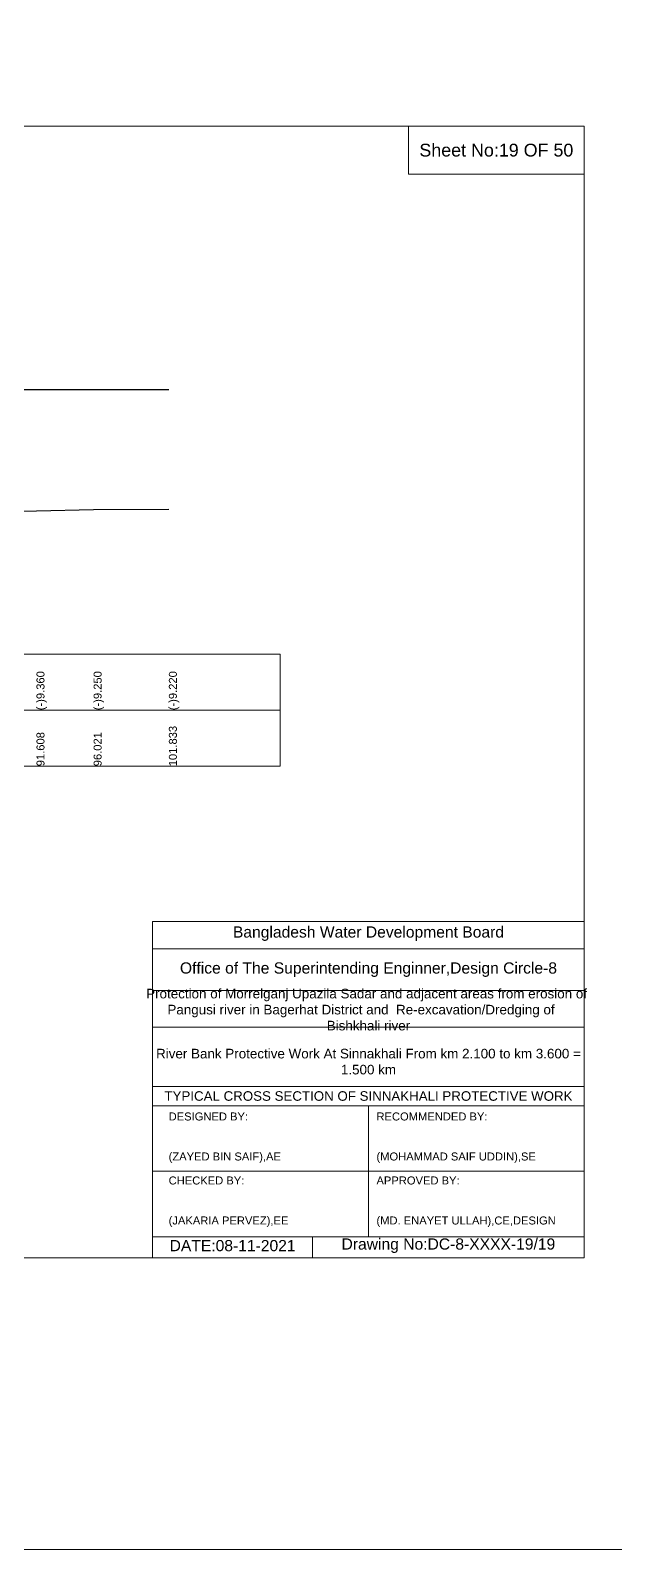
# Model space of a CAD drawing. Header units: inches. Extents: x 66615 to 414904, y -29123 to 90068.
# Drawn here: x 376096 to 379757, y 23560 to 33054 of the extents above; entities that cross this region are included whole.
import ezdxf

# ---------------------------------------------------------------- set-up
doc = ezdxf.new("R2010")
doc.units = ezdxf.units.IN
doc.header["$LTSCALE"] = 7
doc.header["$MEASUREMENT"] = 0
for name, color, linetype, lineweight in [('Cross section Data Border', 7, 'Continuous', 9), ('Cross Section Labels', 7, 'Continuous', 9), ('Existing_Bed_Level for Xsection', 7, 'Continuous', 25), ('Long Section Labels', 7, 'Continuous', 9)]:
    doc.layers.add(name, color=color, linetype=linetype, lineweight=lineweight)
doc.styles.get("Standard").update_dxf_attribs({"font": 'arial.ttf'})

msp = doc.modelspace()

# ---------------------------------------------------------------- linework, layer by layer
at = {"layer": 'Cross section Data Border'}
msp.add_lwpolyline([(369660.9187, 29154.87399), (377657.9512, 29154.87399), (377657.9512, 28454.87399), (369660.9187, 28454.87399)], close=True, dxfattribs=at)
msp.add_lwpolyline([(369660.9187, 28804.87399), (377657.9512, 28804.87399)], dxfattribs=at)
at = {"layer": 'Cross Section Labels'}
for points in [[(369560.9187, 32454.87399), (379560.9187, 32454.87399), (379560.9187, 25383.87399), (369560.9187, 25383.87399)], [(378460.9187, 32454.87399), (379560.9187, 32454.87399), (379560.9187, 32154.87399), (378460.9187, 32154.87399)]]:
    msp.add_lwpolyline(points, close=True, dxfattribs=at)
for points in [[(376860.9187, 25383.87399), (376860.9187, 27483.87399), (379560.9187, 27483.87399)], [(376860.9187, 27313.87399), (379560.9187, 27313.87399)], [(376860.9187, 27053.87399), (379560.9187, 27053.87399)], [(376860.9187, 26823.87399), (379560.9187, 26823.87399)], [(376860.9187, 26453.87399), (379560.9187, 26453.87399)], [(376860.9187, 26333.87399), (379560.9187, 26333.87399)], [(378210.9187, 26333.87399), (378210.9187, 25513.87399)], [(376860.9187, 25923.87399), (379560.9187, 25923.87399)], [(376860.9187, 25513.87399), (379560.9187, 25513.87399)], [(377860.9187, 25513.87399), (377860.9187, 25383.87399)]]:
    msp.add_lwpolyline(points, dxfattribs=at)
at = {"layer": 'Existing_Bed_Level for Xsection'}
for points in [[(370560.9187, 30808.61399), (376962.32346, 30808.61399)], [(375747.78795, 30042.35399), (376134.07116, 30050.45399), (376491.52183, 30059.36399), (376962.32346, 30061.79399)]]:
    msp.add_lwpolyline(points, dxfattribs=at)
at = {"layer": 'Long Section Labels'}
msp.add_lwpolyline([(98754.29964, 52421.02197), (386086.98462, 52421.02197), (386086.98462, 23559.568), (98754.29964, 23559.568)], close=True, dxfattribs=at)

# ---------------------------------------------------------------- texts
at = {"layer": 'Cross Section Labels', "attachment_point": 5}
for s, insert, char_height in [('Sheet No:19 OF 50', (379010.9187, 32304.87399), 80), ('Bangladesh Water Development Board', (378210.9187, 27408.87399), 70), ('Office of The Superintending Enginner,Design Circle-8', (378210.9187, 27183.87399), 70)]:
    msp.add_mtext(s, dxfattribs=dict(at, insert=insert, char_height=char_height))
at = {"layer": 'Cross Section Labels'}
for s, insert, char_height, width, attachment_point in [('Protection of Morrelganj Upazila Sadar and adjacent areas from erosion of  Pangusi river in Bagerhat District and  Re-excavation/Dredging of     Bishkhali river', (378210.9187, 26933.87399), 60, 2800, 5), ('River Bank Protective Work At Sinnakhali From km 2.100 to km 3.600 = 1.500 km', (378210.9187, 26608.87399), 60, 2700, 5), ('TYPICAL CROSS SECTION OF SINNAKHALI PROTECTIVE WORK', (378210.9187, 26393.87399), 59.5765532, 2800, 5), ('DESIGNED BY:^J^J^J(ZAYED BIN SAIF),AE', (376960.9187, 26133.87399), 50, 1400, 4), ('RECOMMENDED BY:^J^J^J(MOHAMMAD SAIF UDDIN),SE', (378260.9187, 26133.87399), 50, 1400, 4), ('CHECKED BY:^J^J^J(JAKARIA PERVEZ),EE', (376960.9187, 25733.87399), 50, 1400, 4), ('APPROVED BY:^J^J^J(MD. ENAYET ULLAH),CE,DESIGN', (378260.9187, 25733.87399), 50, 1400, 4), ('DATE:08-11-2021', (377360.9187, 25458.87399), 70, 1400, 5), ('Drawing No:DC-8-XXXX-19/19', (378710.9187, 25458.87399), 70, 2200, 5)]:
    msp.add_mtext(s, dxfattribs=dict(at, insert=insert, char_height=char_height, width=width, attachment_point=attachment_point))
at = {"layer": 'Long Section Labels', "char_height": 50, "attachment_point": 1, "rotation": 90}
for s, insert in [('(-)9.360', (376134.07116, 28804.87399)), ('(-)9.250', (376491.52183, 28804.87399)), ('(-)9.220', (376962.32346, 28804.87399)), ('101.833', (376962.32346, 28454.87399)), ('91.608', (376134.07116, 28454.87399)), ('96.021', (376491.52183, 28454.87399))]:
    msp.add_mtext(s, dxfattribs=dict(at, insert=insert))

doc.saveas('drawing.dxf')
